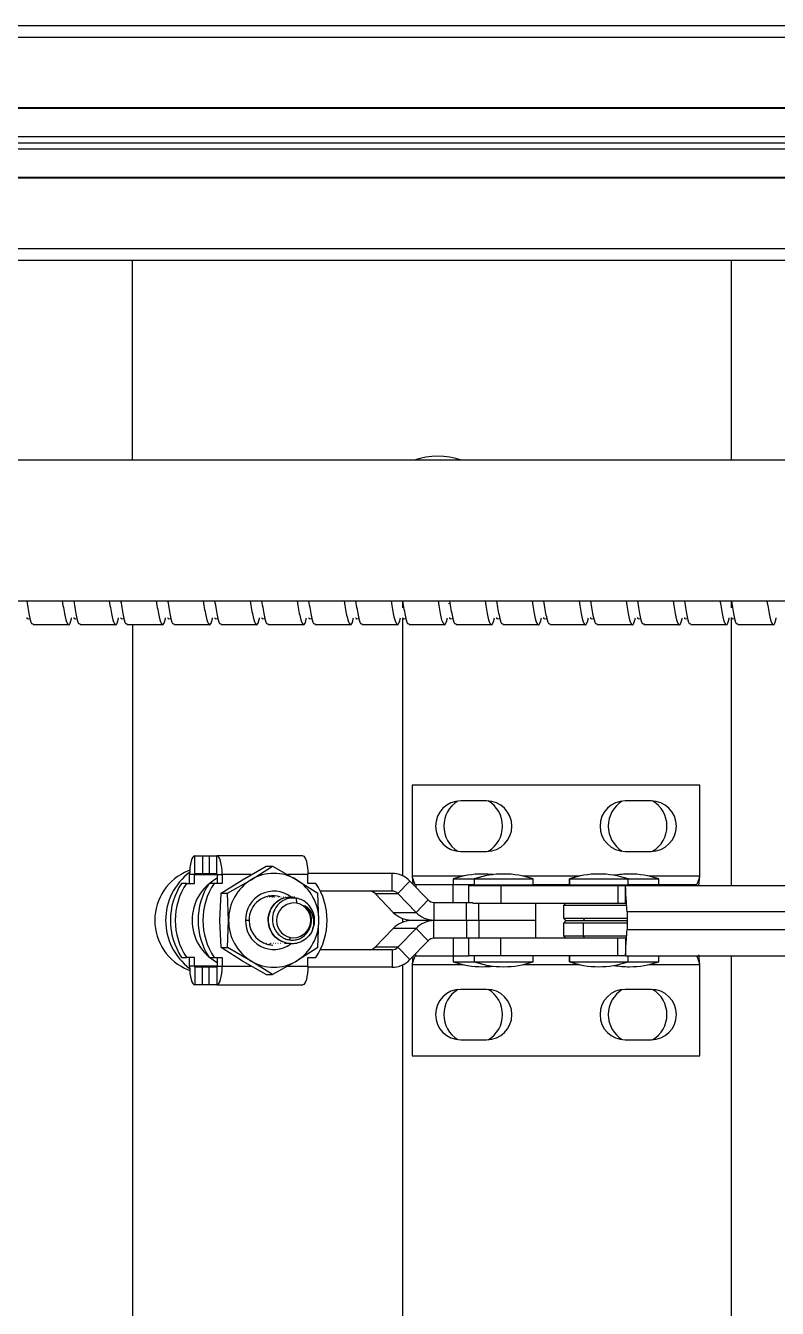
# Model space of a CAD drawing. Header units: millimetres. Extents: x -190 to 12889, y -227 to 3957.
# Drawn here: x 11237.3 to 11301.3, y 624.9 to 734.1 of the extents above; entities that cross this region are included whole.
import ezdxf

# ---------------------------------------------------------------- set-up
doc = ezdxf.new("R2010")
doc.units = ezdxf.units.MM
doc.header["$LTSCALE"] = 0.7
doc.layers.get('0').update_dxf_attribs({"color": 255})

msp = doc.modelspace()

# ---------------------------------------------------------------- linework, layer by layer
at = {"color": 7, "linetype": 'Continuous', "lineweight": 25}
for p, q in [((10919.1283, 734.1098), (11365.1283, 734.1098)), ((11342.1283, 733.1098), (10942.1283, 733.1098)), ((11342.1283, 727.1098), (10942.1283, 727.1098)), ((11342.1283, 727.0492), (10942.1283, 727.0492)), ((11342.1283, 724.6294), (10942.1283, 724.6294)), ((11342.1283, 724.1098), (10942.1283, 724.1098)), ((11342.1283, 723.5902), (10942.1283, 723.5902)), ((11342.1283, 721.1705), (10942.1283, 721.1705)), ((11342.1283, 721.1098), (10942.1283, 721.1098)), ((11342.1283, 715.1098), (10942.1283, 715.1098)), ((11342.1283, 714.1098), (10942.1283, 714.1098)), ((11246.3783, 697.1098), (11246.3783, 714.1098)), ((11297.3783, 697.1098), (11297.3783, 714.1098)), ((11345.1283, 697.1098), (11201.7095, 697.1098)), ((11201.7095, 685.1098), (11345.1283, 685.1098)), ((11269.3783, 684.5292), (11269.3783, 685.1098)), ((11297.3783, 684.5292), (11297.3783, 685.1098)), ((11237.9239, 683.1098), (11240.9239, 683.1098)), ((11241.9239, 683.1098), (11244.9239, 683.1098)), ((11245.9239, 683.1098), (11248.9239, 683.1098)), ((11246.3783, 683.1098), (11246.3783, 563.9308)), ((11249.9239, 683.1098), (11252.9239, 683.1098)), ((11253.9239, 683.1098), (11256.9239, 683.1098)), ((11257.9239, 683.1098), (11260.9239, 683.1098)), ((11261.9239, 683.1098), (11264.9239, 683.1098)), ((11265.9239, 683.1098), (11268.9239, 683.1098)), ((11269.3783, 661.6994), (11269.3783, 683.6633)), ((11269.9239, 683.1098), (11272.9239, 683.1098)), ((11273.9239, 683.1098), (11276.9239, 683.1098)), ((11277.9239, 683.1098), (11280.9239, 683.1098)), ((11281.9239, 683.1098), (11284.9239, 683.1098)), ((11285.9239, 683.1098), (11288.9239, 683.1098)), ((11289.9239, 683.1098), (11292.9239, 683.1098)), ((11293.9239, 683.1098), (11296.9239, 683.1098)), ((11297.3783, 660.8805), (11297.3783, 683.6633)), ((11297.9239, 683.1098), (11300.9239, 683.1098)), ((11270.1783, 669.4308), (11270.1783, 661.6674)), ((11294.6783, 669.4308), (11270.1783, 669.4308)), ((11294.6783, 661.6674), (11294.6783, 669.4308)), ((11276.5283, 668.0808), (11274.3283, 668.0808)), ((11290.5283, 668.0808), (11288.3283, 668.0808)), ((11251.6773, 663.4057), (11252.3417, 663.4057)), ((11251.6773, 661.9057), (11251.6773, 663.4057)), ((11252.3417, 663.4057), (11252.3417, 661.9057)), ((11252.3417, 663.4057), (11252.8953, 663.4057)), ((11252.8953, 663.4057), (11252.8953, 661.9057)), ((11252.8953, 663.4057), (11253.5597, 663.4057)), ((11260.8627, 663.4057), (11253.5597, 663.4057)), ((11253.5597, 661.9057), (11253.5597, 663.4057)), ((11274.3283, 663.7808), (11276.5283, 663.7808)), ((11288.3283, 663.7808), (11290.5283, 663.7808)), ((11251.2463, 662.1745), (11251.12, 662.1259)), ((11255.7323, 661.3698), (11257.753, 662.5245)), ((11256.4797, 661.3698), (11258.3027, 662.5245)), ((11257.753, 662.5245), (11258.3027, 662.5245)), ((11258.3027, 662.5245), (11260.3234, 661.3698)), ((11250.9687, 661.0557), (11250.5535, 661.0557)), ((11250.9687, 661.0557), (11251.6496, 661.0557)), ((11251.6496, 661.8057), (11251.2344, 661.8057)), ((11251.2344, 661.0557), (11251.2344, 661.8057)), ((11251.6496, 661.0557), (11251.6496, 661.8057)), ((11251.6773, 661.9057), (11252.3417, 661.9057)), ((11252.3417, 661.9057), (11252.8953, 661.9057)), ((11252.8953, 661.9057), (11253.5597, 661.9057)), ((11253.3217, 661.0557), (11252.9065, 661.0557)), ((11254.0027, 661.0557), (11253.3217, 661.0557)), ((11253.5874, 661.8057), (11253.5874, 661.0557)), ((11253.5874, 661.8057), (11254.0027, 661.8057)), ((11253.9094, 660.2151), (11255.7323, 661.3698)), ((11254.0027, 661.8057), (11254.0027, 661.0557)), ((11254.459, 660.2151), (11256.4797, 661.3698)), ((11260.3234, 661.3698), (11262.1464, 660.2151)), ((11268.4768, 661.9057), (11261.3048, 661.9057)), ((11261.3056, 661.0557), (11261.3056, 661.8057)), ((11261.9866, 661.0557), (11261.3056, 661.0557)), ((11268.4768, 660.4057), (11268.4768, 661.9057)), ((11268.9773, 660.1899), (11269.9965, 661.2506)), ((11269.9965, 661.2506), (11271.5378, 659.6465)), ((11270.1783, 661.6674), (11270.2424, 660.9946)), ((11273.6783, 661.4308), (11273.6783, 660.9308)), ((11273.6783, 661.4308), (11273.6986, 661.4308)), ((11273.6986, 661.4308), (11275.4776, 661.4308)), ((11273.6986, 660.9308), (11273.6986, 661.4308)), ((11275.4776, 661.4308), (11275.4776, 660.9308)), ((11275.4776, 661.4308), (11275.4979, 661.4308)), ((11275.4979, 661.4308), (11280.4776, 661.4308)), ((11275.4979, 660.9308), (11275.4979, 661.4308)), ((11280.4776, 660.9308), (11280.4776, 661.4308)), ((11283.5735, 661.4308), (11283.5735, 660.9308)), ((11283.5735, 661.4308), (11283.5938, 661.4308)), ((11283.5938, 660.9308), (11283.5938, 661.4308)), ((11283.5938, 661.4308), (11288.5735, 661.4308)), ((11288.5735, 660.9308), (11288.5735, 661.4308)), ((11288.5735, 661.4305), (11291.1783, 661.4305)), ((11291.1783, 660.9308), (11291.1783, 661.4305)), ((11294.6026, 660.8743), (11294.6783, 661.6674)), ((11253.8105, 657.9057), (11253.9094, 660.2151)), ((11253.9094, 660.2151), (11254.459, 660.2151)), ((11254.5579, 657.9057), (11254.459, 660.2151)), ((11258.418, 659.8831), (11258.0314, 659.9835)), ((11262.2453, 657.9057), (11262.1464, 660.2151)), ((11268.4768, 660.4057), (11262.3617, 660.4057)), ((11267.0395, 660.1899), (11268.9773, 660.1899)), ((11268.5808, 658.5859), (11267.0395, 660.1899)), ((11268.9773, 660.1899), (11270.5186, 658.5859)), ((11270.5048, 660.9308), (11270.5048, 660.7216)), ((11273.6642, 660.9308), (11270.5048, 660.9308)), ((11273.6642, 659.4308), (11273.6642, 660.9308)), ((11275.4979, 660.9308), (11273.6642, 660.9308)), ((11274.9776, 660.8805), (11274.9776, 659.4308)), ((11274.9776, 660.8805), (11277.7323, 660.8805)), ((11275.4776, 660.9308), (11275.4979, 660.9308)), ((11275.4979, 660.9308), (11280.4776, 660.9308)), ((11276.9776, 660.9308), (11276.9776, 660.8805)), ((11277.7323, 660.8805), (11277.7323, 659.3805)), ((11277.7323, 660.8805), (11287.6989, 660.8805)), ((11278.9776, 660.8805), (11278.9776, 660.9308)), ((11282.4283, 660.9308), (11280.4776, 660.9308)), ((11283.5938, 660.9308), (11282.4283, 660.9308)), ((11283.5735, 660.9308), (11283.5938, 660.9308)), ((11283.5938, 660.9308), (11288.5735, 660.9308)), ((11285.0735, 660.9308), (11285.0735, 660.8805)), ((11287.0735, 660.8805), (11287.0735, 660.9308)), ((11287.6989, 660.8805), (11287.6989, 659.3805)), ((11287.6989, 660.8805), (11288.3514, 660.8805)), ((11288.3514, 660.8805), (11302.6271, 660.8805)), ((11288.3514, 659.3805), (11288.3514, 660.8805)), ((11291.1924, 660.9308), (11288.5735, 660.9308)), ((11294.3518, 660.9308), (11291.1924, 660.9308)), ((11294.3518, 660.9308), (11294.3518, 660.8805)), ((11257.6776, 659.8673), (11257.6533, 659.8673)), ((11257.8713, 659.8673), (11257.8471, 659.8673)), ((11258.0651, 659.8673), (11258.0409, 659.8673)), ((11258.2589, 659.8673), (11258.2347, 659.8673)), ((11258.4527, 659.8673), (11258.4285, 659.8673)), ((11258.6465, 659.8673), (11258.6222, 659.8673)), ((11258.8402, 659.8673), (11258.816, 659.8673)), ((11259.034, 659.8673), (11259.0098, 659.8673)), ((11259.2278, 659.8673), (11259.2036, 659.8673)), ((11259.4216, 659.8673), (11259.3973, 659.8673)), ((11259.6153, 659.8673), (11259.5911, 659.8673)), ((11259.8091, 659.8673), (11259.7849, 659.8673)), ((11260.0029, 659.8673), (11259.9787, 659.8673)), ((11260.1967, 659.8673), (11260.1725, 659.8673)), ((11260.3764, 659.3769), (11260.3387, 659.7896)), ((11271.5378, 659.6465), (11270.5186, 658.5859)), ((11272.0383, 659.4308), (11272.0383, 657.9308)), ((11272.0383, 659.4308), (11274.8134, 659.4308)), ((11274.8134, 657.9308), (11274.8134, 659.4308)), ((11274.8134, 659.4308), (11275.337, 659.4308)), ((11275.337, 659.3805), (11277.7323, 659.3805)), ((11277.7323, 659.3805), (11287.6989, 659.3805)), ((11280.7276, 657.9308), (11280.7276, 659.3805)), ((11283.2735, 659.3805), (11283.0735, 659.1805)), ((11283.0735, 659.1805), (11283.0735, 658.0805)), ((11288.4256, 659.1805), (11283.0735, 659.1805)), ((11287.6989, 659.3805), (11288.3514, 659.3805)), ((11253.9094, 655.5963), (11253.8105, 657.9057)), ((11254.459, 655.5963), (11254.5579, 657.9057)), ((11256.3061, 657.9057), (11255.9993, 657.9057)), ((11262.1464, 655.5963), (11262.2453, 657.9057)), ((11268.5808, 658.5859), (11270.5186, 658.5859)), ((11269.3783, 657.7505), (11269.3783, 658.0609)), ((11270.1005, 657.9308), (11272.0383, 657.9308)), ((11272.0383, 657.8805), (11270.1005, 657.8805)), ((11272.0383, 657.9308), (11274.8134, 657.9308)), ((11272.0383, 656.3805), (11272.0383, 657.8805)), ((11274.8134, 657.8805), (11272.0383, 657.8805)), ((11274.8134, 657.9308), (11275.8602, 657.9308)), ((11274.8134, 657.8805), (11274.8134, 656.3805)), ((11275.8602, 657.8805), (11274.8134, 657.8805)), ((11275.1783, 657.9308), (11275.1783, 657.8805)), ((11275.8602, 657.9308), (11280.7276, 657.9308)), ((11275.8602, 657.8805), (11275.8602, 656.3805)), ((11280.7276, 657.8805), (11275.8602, 657.8805)), ((11276.9776, 657.9308), (11276.9776, 657.8805)), ((11278.9776, 657.8805), (11278.9776, 657.9308)), ((11280.7276, 656.3805), (11280.7276, 657.8805)), ((11283.0735, 658.0805), (11283.2735, 657.8805)), ((11283.0735, 658.0805), (11284.7711, 658.0805)), ((11283.2735, 657.8805), (11283.0735, 657.6805)), ((11283.2735, 657.8805), (11284.8579, 657.8805)), ((11284.7711, 658.0805), (11288.4911, 658.0805)), ((11284.8579, 657.8805), (11284.7711, 658.0805)), ((11284.8579, 657.8805), (11288.4911, 657.8805)), ((11288.4911, 658.6439), (11288.4911, 657.1171)), ((11267.0395, 655.6214), (11268.5808, 657.2255)), ((11270.5186, 657.2255), (11268.5808, 657.2255)), ((11270.5186, 657.2255), (11268.9773, 655.6214)), ((11271.5378, 656.1648), (11270.5186, 657.2255)), ((11283.0735, 657.6805), (11283.0735, 656.5805)), ((11284.7711, 657.6805), (11283.0735, 657.6805)), ((11288.4911, 657.6805), (11284.7711, 657.6805)), ((11284.7711, 656.5805), (11284.7711, 657.6805)), ((11253.9094, 655.5963), (11254.459, 655.5963)), ((11255.7323, 654.4416), (11253.9094, 655.5963)), ((11256.4797, 654.4416), (11254.459, 655.5963)), ((11257.6063, 655.9441), (11257.6036, 655.9441)), ((11257.8001, 655.9441), (11257.7759, 655.9441)), ((11257.9939, 655.9441), (11257.9697, 655.9441)), ((11258.1877, 655.9441), (11258.1634, 655.9441)), ((11258.3814, 655.9441), (11258.3572, 655.9441)), ((11258.5752, 655.9441), (11258.551, 655.9441)), ((11258.769, 655.9441), (11258.7448, 655.9441)), ((11258.9628, 655.9441), (11258.9386, 655.9441)), ((11259.1566, 655.9441), (11259.1323, 655.9441)), ((11259.3503, 655.9441), (11259.3261, 655.9441)), ((11259.8321, 655.9451), (11259.3503, 655.9441)), ((11259.5441, 655.9441), (11259.5199, 655.9441)), ((11259.8143, 656.4345), (11259.722, 656.2394)), ((11262.1464, 655.5963), (11260.3234, 654.4416)), ((11268.9773, 655.6214), (11267.0395, 655.6214)), ((11268.9773, 655.6214), (11269.9965, 654.5608)), ((11271.5378, 656.1648), (11269.9965, 654.5608)), ((11274.8134, 656.3805), (11272.0383, 656.3805)), ((11273.6642, 656.3805), (11273.6642, 654.8805)), ((11275.337, 656.3805), (11274.8134, 656.3805)), ((11274.9776, 656.3805), (11274.9776, 654.8805)), ((11277.7323, 656.3805), (11275.337, 656.3805)), ((11277.7323, 654.8805), (11277.7323, 656.3805)), ((11287.6989, 656.3805), (11277.7323, 656.3805)), ((11283.0735, 656.5805), (11283.2735, 656.3805)), ((11283.0735, 656.5805), (11284.7711, 656.5805)), ((11284.7711, 656.5805), (11288.4426, 656.5805)), ((11284.8579, 656.3805), (11284.7711, 656.5805)), ((11287.6989, 654.8805), (11287.6989, 656.3805)), ((11288.3514, 656.3805), (11287.6989, 656.3805)), ((11288.3514, 656.3805), (11288.3514, 654.8805)), ((11250.5535, 654.7557), (11250.9687, 654.7557)), ((11251.6496, 654.7557), (11250.9687, 654.7557)), ((11251.2344, 654.0057), (11251.2344, 654.7557)), ((11251.6496, 654.0057), (11251.6496, 654.7557)), ((11252.9065, 654.7557), (11253.3217, 654.7557)), ((11253.3217, 654.7557), (11254.0027, 654.7557)), ((11253.5874, 654.7557), (11253.5874, 654.0057)), ((11254.0027, 654.7557), (11254.0027, 654.0057)), ((11257.753, 653.2869), (11255.7323, 654.4416)), ((11258.3027, 653.2869), (11256.4797, 654.4416)), ((11260.3234, 654.4416), (11258.3027, 653.2869)), ((11261.3056, 654.7557), (11261.9866, 654.7557)), ((11261.3056, 654.0057), (11261.3056, 654.7557)), ((11268.4768, 655.4057), (11262.3617, 655.4057)), ((11268.4768, 655.4057), (11268.4768, 653.9057)), ((11270.2424, 654.8167), (11270.1783, 654.1439)), ((11270.5048, 654.8805), (11270.5048, 655.0897)), ((11270.5048, 654.8805), (11273.6642, 654.8805)), ((11273.6642, 654.8805), (11274.9776, 654.8805)), ((11273.6783, 654.8805), (11273.6783, 654.3808)), ((11277.7323, 654.8805), (11274.9776, 654.8805)), ((11275.4776, 654.8805), (11275.4776, 654.3808)), ((11287.6989, 654.8805), (11277.7323, 654.8805)), ((11280.4776, 654.3808), (11280.4776, 654.8805)), ((11283.5735, 654.8805), (11283.5735, 654.3808)), ((11288.3514, 654.8805), (11287.6989, 654.8805)), ((11288.3514, 654.8805), (11302.6271, 654.8805)), ((11288.5735, 654.3808), (11288.5735, 654.8808)), ((11291.1783, 654.3805), (11291.1783, 654.8805)), ((11294.6783, 654.1439), (11294.5985, 654.9806)), ((11297.3783, 596.9308), (11297.3783, 654.8805)), ((11251.12, 653.6855), (11251.2463, 653.6368)), ((11251.6496, 654.0057), (11251.2344, 654.0057)), ((11252.3417, 653.9057), (11251.6773, 653.9057)), ((11251.6773, 653.9057), (11251.6773, 652.4057)), ((11252.3417, 652.4057), (11252.3417, 653.9057)), ((11252.8953, 653.9057), (11252.3417, 653.9057)), ((11252.8953, 652.4057), (11252.8953, 653.9057)), ((11253.5597, 653.9057), (11252.8953, 653.9057)), ((11253.5597, 653.9057), (11253.5597, 652.4057)), ((11253.5874, 654.0057), (11254.0027, 654.0057)), ((11268.4768, 653.9057), (11261.3048, 653.9057)), ((11269.3783, 597.7497), (11269.3783, 654.1119)), ((11270.1783, 654.1439), (11270.1783, 646.3805)), ((11273.6783, 654.3808), (11273.6986, 654.3808)), ((11273.6986, 654.3808), (11275.4776, 654.3808)), ((11275.4776, 654.3808), (11275.4979, 654.3808)), ((11275.4979, 654.3808), (11280.4776, 654.3808)), ((11283.5735, 654.3808), (11283.5938, 654.3808)), ((11283.5938, 654.3808), (11288.5735, 654.3808)), ((11288.5728, 654.3805), (11291.1783, 654.3805)), ((11294.6783, 646.3805), (11294.6783, 654.1439)), ((11252.3417, 652.4057), (11251.6773, 652.4057)), ((11252.8953, 652.4057), (11252.3417, 652.4057)), ((11253.5597, 652.4057), (11252.8953, 652.4057)), ((11253.5597, 652.4057), (11260.8627, 652.4057)), ((11257.753, 653.2869), (11258.3027, 653.2869)), ((11276.5283, 652.0305), (11274.3283, 652.0305)), ((11290.5283, 652.0305), (11288.3283, 652.0305)), ((11274.3283, 647.7305), (11276.5283, 647.7305)), ((11288.3283, 647.7305), (11290.5283, 647.7305)), ((11270.1783, 646.3805), (11294.6783, 646.3805))]:
    msp.add_line(p, q, dxfattribs=at)
at = {"color": 8, "linetype": 'Continuous', "lineweight": 25}
for p, q in [((11273.2773, 684.8974), (11273.4288, 684.9219)), ((11251.6496, 661.8057), (11253.5874, 661.8057)), ((11256.4578, 661.8057), (11254.0027, 661.8057)), ((11261.3056, 661.8057), (11259.5606, 661.8057)), ((11274.5065, 661.6674), (11270.1783, 661.6674)), ((11284.4018, 661.6674), (11279.6493, 661.6674)), ((11294.6783, 661.6674), (11290.3489, 661.6674)), ((11276.9858, 660.8805), (11276.9858, 660.9308)), ((11279.0276, 660.8805), (11279.0276, 660.9308)), ((11282.4283, 660.8805), (11282.4283, 660.9308)), ((11285.0816, 660.8805), (11285.0816, 660.9308)), ((11291.1924, 660.8805), (11291.1924, 660.9308)), ((11275.8602, 657.9308), (11275.8602, 659.3805)), ((11275.1864, 657.8805), (11275.1864, 657.9308)), ((11276.9858, 657.8805), (11276.9858, 657.9308)), ((11302.421, 658.6439), (11288.4911, 658.6439)), ((11288.4911, 657.1171), (11302.421, 657.1171)), ((11273.6986, 654.3808), (11273.6986, 654.8805)), ((11275.4979, 654.3808), (11275.4979, 654.8805)), ((11283.5938, 654.3808), (11283.5938, 654.8805)), ((11253.5874, 654.0057), (11251.6496, 654.0057)), ((11254.0027, 654.0057), (11256.4578, 654.0057)), ((11259.5606, 654.0057), (11261.3056, 654.0057)), ((11270.1783, 654.1439), (11274.5077, 654.1439)), ((11279.6482, 654.1439), (11284.4029, 654.1439)), ((11290.35, 654.1439), (11294.6783, 654.1439))]:
    msp.add_line(p, q, dxfattribs=at)
at = {"color": 7, "linetype": 'Continuous', "lineweight": 25, "flags": 128}
for points in [[(11251.6773, 663.4057), (11251.5909, 663.3749), (11251.5078, 663.2839), (11251.4312, 663.136), (11251.3641, 662.937), (11251.309, 662.6946), (11251.2681, 662.418), (11251.2429, 662.1178), (11251.2344, 661.8057)], [(11254.0027, 661.8057), (11253.9941, 662.1178), (11253.9689, 662.418), (11253.928, 662.6946), (11253.8729, 662.937), (11253.8058, 663.136), (11253.7292, 663.2839), (11253.6461, 663.3749), (11253.5597, 663.4057)], [(11260.8627, 663.4057), (11260.9491, 663.3749), (11261.0322, 663.2839), (11261.1088, 663.136), (11261.1759, 662.937), (11261.231, 662.6946), (11261.2719, 662.418), (11261.2971, 662.1178), (11261.3056, 661.8057)], [(11251.6773, 661.9057), (11251.6719, 661.9038), (11251.6667, 661.8981), (11251.6619, 661.8888), (11251.6577, 661.8764), (11251.6543, 661.8612), (11251.6517, 661.8439), (11251.6502, 661.8252), (11251.6496, 661.8057)], [(11253.5874, 661.8057), (11253.5869, 661.8252), (11253.5853, 661.8439), (11253.5827, 661.8612), (11253.5793, 661.8764), (11253.5751, 661.8888), (11253.5703, 661.8981), (11253.5651, 661.9038), (11253.5597, 661.9057)], [(11258.1395, 659.8961), (11258.0479, 659.9382), (11257.9377, 659.982)], [(11257.9644, 655.8393), (11258.0479, 655.8731), (11258.1651, 655.9281)], [(11251.2344, 654.0057), (11251.2429, 653.6935), (11251.2681, 653.3934), (11251.309, 653.1168), (11251.3641, 652.8743), (11251.4312, 652.6753), (11251.5078, 652.5275), (11251.5909, 652.4364), (11251.6773, 652.4057)], [(11251.6496, 654.0057), (11251.6502, 653.9862), (11251.6517, 653.9674), (11251.6543, 653.9501), (11251.6577, 653.935), (11251.6619, 653.9225), (11251.6667, 653.9133), (11251.6719, 653.9076), (11251.6773, 653.9057)], [(11253.5597, 652.4057), (11253.6461, 652.4364), (11253.7292, 652.5275), (11253.8058, 652.6753), (11253.8729, 652.8743), (11253.928, 653.1168), (11253.9689, 653.3934), (11253.9941, 653.6935), (11254.0027, 654.0057)], [(11253.5597, 653.9057), (11253.5651, 653.9076), (11253.5703, 653.9133), (11253.5751, 653.9225), (11253.5793, 653.935), (11253.5827, 653.9501), (11253.5853, 653.9674), (11253.5869, 653.9862), (11253.5874, 654.0057)], [(11261.3056, 654.0057), (11261.2971, 653.6935), (11261.2719, 653.3934), (11261.231, 653.1168), (11261.1759, 652.8743), (11261.1088, 652.6753), (11261.0322, 652.5275), (11260.9491, 652.4364), (11260.8627, 652.4057)]]:
    msp.add_lwpolyline(points, dxfattribs=at)
at = {"color": 7, "linetype": 'Continuous', "lineweight": 25}
for centre, radius, start, end in [((11272.3783, 690.9308), 6.5, 71.918736, 108.081264), ((11274.3283, 665.9308), 2.15, 90, 270), ((11275.3783, 665.9308), 2.5, 121.332371, 238.667627), ((11276.5283, 665.9308), 2.15, 270, 90), ((11275.3783, 665.9308), 2.5, 300.866829, 59.133172), ((11288.3283, 665.9308), 2.15, 90, 270), ((11289.3783, 665.9308), 2.5, 121.332383, 238.667614), ((11290.5283, 665.9308), 2.15, 270, 90), ((11289.3783, 665.9308), 2.5, 300.866865, 59.133137), ((11252.8213, 657.9057), 4.5502, 111.95525, 248.04475), ((11254.298, 657.9057), 5.106, 126.827672, 233.172328), ((11255.2782, 657.9057), 5.6785, 146.308545, 213.691455), ((11255.6935, 657.9057), 5.6785, 146.308545, 213.691455), ((11255.5114, 657.9057), 4.0646, 118.2523, 241.7477), ((11257.6313, 657.9057), 5.6785, 146.308545, 213.691455), ((11258.0465, 657.9057), 5.6785, 146.308545, 213.691455), ((11258.5887, 657.9346), 4.0309, 121.546998, 180.411075), ((11258.4016, 658.1882), 3.717, 58.865886, 121.134114), ((11258.2145, 657.9346), 4.0309, 359.588925, 58.453002), ((11257.2618, 657.9057), 5.6785, 326.308545, 33.691455), ((11268.4691, 659.7975), 2.1082, 43.57165, 89.790531), ((11276.1783, 654.247), 7.6064, 90, 109.188073), ((11276.1787, 654.364), 7.4894, 90.003463, 109.338804), ((11277.9776, 654.247), 7.6064, 90, 109.188073), ((11277.9781, 654.364), 7.4894, 90.003463, 109.338804), ((11276.1783, 654.247), 7.6064, 83.207167, 90), ((11277.9776, 654.247), 7.6064, 70.811927, 90), ((11286.0735, 654.247), 7.6064, 90, 109.188073), ((11286.0739, 654.364), 7.4894, 90.003463, 109.338804), ((11286.0735, 654.247), 7.6064, 70.811927, 90), ((11288.6783, 654.2467), 7.6064, 90, 99.853328), ((11288.6783, 654.2467), 7.6064, 70.811927, 90), ((11258.3975, 657.9893), 2.3997, 52.024266, 181.997054), ((11258.3354, 657.9675), 2.0303, 73.009179, 181.746248), ((11266.5364, 659.7114), 0.6943, 43.57165, 89.790531), ((11268.4742, 659.7114), 0.6943, 43.57165, 89.790531), ((11260.1389, 657.8973), 1.4985, 80.88319, 257.486702), ((11260.0517, 657.914), 1.4985, 260.88319, 77.486702), ((11272.0409, 660.1251), 0.6943, 223.57165, 269.790531), ((11258.5887, 657.8768), 4.0309, 179.588925, 238.453002), ((11258.3984, 657.8223), 2.4005, 178.009255, 306.339859), ((11258.3659, 657.8654), 2.0602, 178.881038, 268.835524), ((11258.2145, 657.8768), 4.0309, 301.546998, 0.411075), ((11259.8094, 657.9059), 2.0696, 330.18286, 14.148688), ((11270.1083, 660.039), 2.1082, 223.57165, 269.790531), ((11270.1083, 655.7724), 2.1082, 90.209469, 136.42835), ((11272.046, 660.039), 2.1082, 223.57165, 269.790531), ((11272.046, 655.7724), 2.1082, 90.209469, 136.42835), ((11266.5364, 656.1), 0.6943, 270.209469, 316.42835), ((11268.4742, 656.1), 0.6943, 270.209469, 316.42835), ((11272.0409, 655.6862), 0.6943, 90.209469, 136.42835), ((11258.4016, 657.6232), 3.717, 238.865886, 301.134114), ((11268.4691, 656.0139), 2.1082, 270.209469, 316.42835), ((11276.1783, 661.5646), 7.6064, 250.811927, 270), ((11276.1787, 661.4476), 7.4894, 250.661196, 269.996537), ((11277.9776, 661.5646), 7.6064, 250.811927, 270), ((11277.9781, 661.4476), 7.4894, 250.661196, 269.996537), ((11276.1783, 661.5646), 7.6064, 270, 276.792833), ((11277.9776, 661.5646), 7.6064, 270, 289.188073), ((11286.0735, 661.5646), 7.6064, 250.811927, 270), ((11286.0739, 661.4476), 7.4894, 250.661196, 269.996537), ((11286.0735, 661.5646), 7.6064, 270, 289.188073), ((11288.6783, 661.5644), 7.6064, 260.135562, 270), ((11288.6783, 661.5644), 7.6064, 270, 289.188073), ((11274.3283, 649.8805), 2.15, 90, 270), ((11275.3783, 649.8805), 2.5, 121.332066, 238.667937), ((11276.5283, 649.8805), 2.15, 270, 90), ((11275.3783, 649.8805), 2.5, 300.866705, 59.133294), ((11288.3283, 649.8805), 2.15, 90, 270), ((11289.3783, 649.8805), 2.5, 121.332275, 238.667725), ((11290.5283, 649.8805), 2.15, 270, 90), ((11289.3783, 649.8805), 2.5, 300.866753, 59.133247)]:
    msp.add_arc(centre, radius, start, end, dxfattribs=at)
at = {"color": 8, "linetype": 'Continuous', "lineweight": 25}
for centre, radius, start, end in [((11288.6783, 654.368), 7.4851, 90.000593, 99.973968), ((11288.6784, 661.4433), 7.4853, 260.01494, 269.999297)]:
    msp.add_arc(centre, radius, start, end, dxfattribs=at)
at = {"color": 7, "linetype": 'Continuous', "lineweight": 25}
for points, knots in [([(11237.9239, 683.1866), (11237.906, 683.163), (11237.8043, 683.0288), (11237.6476, 683.6179), (11237.477, 684.6193), (11237.3935, 685.1098)], [0, 0, 0, 0, 0.09810158, 0.55825988, 1, 1, 1, 1]), ([(11240.3935, 685.1098), (11240.4767, 684.6024), (11240.6467, 683.5665), (11240.867, 683.0252), (11241.063, 683.0718), (11241.1688, 683.5802), (11241.1891, 683.6773)], [0, 0, 0, 0, 0.29661288, 0.60559293, 0.92468483, 1, 1, 1, 1]), ([(11241.9239, 683.1866), (11241.906, 683.163), (11241.8043, 683.0288), (11241.6476, 683.6179), (11241.477, 684.6193), (11241.3935, 685.1098)], [0, 0, 0, 0, 0.09810158, 0.55825988, 1, 1, 1, 1]), ([(11244.3935, 685.1098), (11244.4767, 684.6024), (11244.6467, 683.5665), (11244.867, 683.0252), (11245.063, 683.0718), (11245.1688, 683.5802), (11245.1891, 683.6773)], [0, 0, 0, 0, 0.296612882, 0.60559293, 0.924684828, 1, 1, 1, 1]), ([(11245.9239, 683.1866), (11245.906, 683.163), (11245.8043, 683.0288), (11245.6476, 683.6179), (11245.477, 684.6193), (11245.3935, 685.1098)], [0, 0, 0, 0, 0.09810158, 0.55825988, 1, 1, 1, 1]), ([(11248.3935, 685.1098), (11248.4767, 684.6024), (11248.6467, 683.5665), (11248.867, 683.0252), (11249.063, 683.0718), (11249.1688, 683.5802), (11249.1891, 683.6773)], [0, 0, 0, 0, 0.29661288, 0.60559293, 0.92468483, 1, 1, 1, 1]), ([(11249.9239, 683.1866), (11249.906, 683.163), (11249.8043, 683.0288), (11249.6476, 683.6179), (11249.477, 684.6193), (11249.3935, 685.1098)], [0, 0, 0, 0, 0.09810158, 0.55825988, 1, 1, 1, 1]), ([(11252.3935, 685.1098), (11252.4767, 684.6024), (11252.6467, 683.5665), (11252.867, 683.0252), (11253.063, 683.0718), (11253.1688, 683.5802), (11253.1891, 683.6773)], [0, 0, 0, 0, 0.29661288, 0.60559293, 0.92468483, 1, 1, 1, 1]), ([(11253.9239, 683.1866), (11253.906, 683.163), (11253.8043, 683.0288), (11253.6476, 683.6179), (11253.477, 684.6193), (11253.3935, 685.1098)], [0, 0, 0, 0, 0.09810158, 0.55825988, 1, 1, 1, 1]), ([(11256.3935, 685.1098), (11256.4767, 684.6024), (11256.6467, 683.5665), (11256.867, 683.0252), (11257.063, 683.0718), (11257.1688, 683.5802), (11257.1891, 683.6773)], [0, 0, 0, 0, 0.296612882, 0.60559293, 0.924684828, 1, 1, 1, 1]), ([(11257.9239, 683.1866), (11257.906, 683.163), (11257.8043, 683.0288), (11257.6476, 683.6179), (11257.477, 684.6193), (11257.3935, 685.1098)], [0, 0, 0, 0, 0.09810158, 0.55825988, 1, 1, 1, 1]), ([(11260.3935, 685.1098), (11260.4767, 684.6024), (11260.6467, 683.5665), (11260.867, 683.0252), (11261.063, 683.0718), (11261.1688, 683.5802), (11261.1891, 683.6773)], [0, 0, 0, 0, 0.29661288, 0.60559293, 0.92468483, 1, 1, 1, 1]), ([(11261.9239, 683.1866), (11261.906, 683.163), (11261.8043, 683.0288), (11261.6476, 683.6179), (11261.477, 684.6193), (11261.3935, 685.1098)], [0, 0, 0, 0, 0.09810158, 0.55825988, 1, 1, 1, 1]), ([(11264.3935, 685.1098), (11264.4767, 684.6024), (11264.6467, 683.5665), (11264.867, 683.0252), (11265.063, 683.0718), (11265.1688, 683.5802), (11265.1891, 683.6773)], [0, 0, 0, 0, 0.29661288, 0.60559293, 0.92468483, 1, 1, 1, 1]), ([(11265.9239, 683.1866), (11265.906, 683.163), (11265.8043, 683.0288), (11265.6476, 683.6179), (11265.477, 684.6193), (11265.3935, 685.1098)], [0, 0, 0, 0, 0.09810158, 0.55825988, 1, 1, 1, 1]), ([(11268.3935, 685.1098), (11268.4767, 684.6024), (11268.6467, 683.5665), (11268.867, 683.0252), (11269.063, 683.0718), (11269.1688, 683.5802), (11269.1891, 683.6773)], [0, 0, 0, 0, 0.296612882, 0.60559293, 0.924684828, 1, 1, 1, 1]), ([(11269.9239, 683.1866), (11269.906, 683.163), (11269.8043, 683.0288), (11269.6476, 683.6179), (11269.477, 684.6193), (11269.3935, 685.1098)], [0, 0, 0, 0, 0.09810158, 0.55825988, 1, 1, 1, 1]), ([(11272.3935, 685.1098), (11272.4767, 684.6024), (11272.6467, 683.5665), (11272.867, 683.0252), (11273.063, 683.0718), (11273.1688, 683.5802), (11273.1891, 683.6773)], [0, 0, 0, 0, 0.29661288, 0.60559293, 0.92468483, 1, 1, 1, 1]), ([(11273.9239, 683.1866), (11273.906, 683.163), (11273.8043, 683.0288), (11273.6476, 683.6179), (11273.477, 684.6193), (11273.3935, 685.1098)], [0, 0, 0, 0, 0.09810158, 0.55825988, 1, 1, 1, 1]), ([(11276.3935, 685.1098), (11276.4767, 684.6024), (11276.6467, 683.5665), (11276.867, 683.0252), (11277.063, 683.0718), (11277.1688, 683.5802), (11277.1891, 683.6773)], [0, 0, 0, 0, 0.296612882, 0.60559293, 0.924684828, 1, 1, 1, 1]), ([(11277.9239, 683.1866), (11277.906, 683.163), (11277.8043, 683.0288), (11277.6476, 683.6179), (11277.477, 684.6193), (11277.3935, 685.1098)], [0, 0, 0, 0, 0.09810158, 0.55825988, 1, 1, 1, 1]), ([(11280.3935, 685.1098), (11280.4767, 684.6024), (11280.6467, 683.5665), (11280.867, 683.0252), (11281.063, 683.0718), (11281.1688, 683.5802), (11281.1891, 683.6773)], [0, 0, 0, 0, 0.29661288, 0.60559293, 0.92468483, 1, 1, 1, 1]), ([(11281.9239, 683.1866), (11281.906, 683.163), (11281.8043, 683.0288), (11281.6476, 683.6179), (11281.477, 684.6193), (11281.3935, 685.1098)], [0, 0, 0, 0, 0.09810158, 0.55825988, 1, 1, 1, 1]), ([(11284.3935, 685.1098), (11284.4767, 684.6024), (11284.6467, 683.5665), (11284.867, 683.0252), (11285.063, 683.0718), (11285.1688, 683.5802), (11285.1891, 683.6773)], [0, 0, 0, 0, 0.296612882, 0.60559293, 0.924684828, 1, 1, 1, 1]), ([(11285.9239, 683.1866), (11285.906, 683.163), (11285.8043, 683.0288), (11285.6476, 683.6179), (11285.477, 684.6193), (11285.3935, 685.1098)], [0, 0, 0, 0, 0.09810158, 0.55825988, 1, 1, 1, 1]), ([(11288.3935, 685.1098), (11288.4767, 684.6024), (11288.6467, 683.5665), (11288.867, 683.0252), (11289.063, 683.0718), (11289.1688, 683.5802), (11289.1891, 683.6773)], [0, 0, 0, 0, 0.29661288, 0.60559293, 0.92468483, 1, 1, 1, 1]), ([(11289.9239, 683.1866), (11289.906, 683.163), (11289.8043, 683.0288), (11289.6476, 683.6179), (11289.477, 684.6193), (11289.3935, 685.1098)], [0, 0, 0, 0, 0.09810158, 0.55825988, 1, 1, 1, 1]), ([(11292.3935, 685.1098), (11292.4767, 684.6024), (11292.6467, 683.5665), (11292.867, 683.0252), (11293.063, 683.0718), (11293.1688, 683.5802), (11293.1891, 683.6773)], [0, 0, 0, 0, 0.29661288, 0.60559293, 0.92468483, 1, 1, 1, 1]), ([(11293.9239, 683.1866), (11293.906, 683.163), (11293.8043, 683.0288), (11293.6476, 683.6179), (11293.477, 684.6193), (11293.3935, 685.1098)], [0, 0, 0, 0, 0.09810158, 0.55825988, 1, 1, 1, 1]), ([(11296.3935, 685.1098), (11296.4767, 684.6024), (11296.6467, 683.5665), (11296.867, 683.0252), (11297.063, 683.0718), (11297.1688, 683.5802), (11297.1891, 683.6773)], [0, 0, 0, 0, 0.29661288, 0.60559293, 0.92468483, 1, 1, 1, 1]), ([(11297.9239, 683.1866), (11297.906, 683.163), (11297.8043, 683.0288), (11297.6476, 683.6179), (11297.477, 684.6193), (11297.3935, 685.1098)], [0, 0, 0, 0, 0.09810158, 0.55825988, 1, 1, 1, 1]), ([(11300.3935, 685.1098), (11300.4767, 684.6024), (11300.6467, 683.5665), (11300.867, 683.0252), (11301.063, 683.0718), (11301.1688, 683.5802), (11301.1891, 683.6773)], [0, 0, 0, 0, 0.296612882, 0.60559293, 0.924684828, 1, 1, 1, 1]), ([(11237.3652, 683.6919), (11237.3722, 683.6586), (11237.3898, 683.575), (11237.511, 683.6038), (11237.584, 683.6211)], [0, 0, 0, 0, 0.39861179, 1, 1, 1, 1]), ([(11241.3652, 683.6919), (11241.3722, 683.6586), (11241.3898, 683.575), (11241.511, 683.6038), (11241.584, 683.6211)], [0, 0, 0, 0, 0.39861179, 1, 1, 1, 1]), ([(11245.3652, 683.6919), (11245.3722, 683.6586), (11245.3898, 683.575), (11245.511, 683.6038), (11245.584, 683.6211)], [0, 0, 0, 0, 0.398611794, 1, 1, 1, 1]), ([(11249.3652, 683.6919), (11249.3722, 683.6586), (11249.3898, 683.575), (11249.511, 683.6038), (11249.584, 683.6211)], [0, 0, 0, 0, 0.39861179, 1, 1, 1, 1]), ([(11253.3652, 683.6919), (11253.3722, 683.6586), (11253.3898, 683.575), (11253.511, 683.6038), (11253.584, 683.6211)], [0, 0, 0, 0, 0.39861179, 1, 1, 1, 1]), ([(11257.3652, 683.6919), (11257.3722, 683.6586), (11257.3898, 683.575), (11257.511, 683.6038), (11257.584, 683.6211)], [0, 0, 0, 0, 0.398611794, 1, 1, 1, 1]), ([(11261.3652, 683.6919), (11261.3722, 683.6586), (11261.3898, 683.575), (11261.511, 683.6038), (11261.584, 683.6211)], [0, 0, 0, 0, 0.398611794, 1, 1, 1, 1]), ([(11265.3652, 683.6919), (11265.3722, 683.6586), (11265.3898, 683.575), (11265.511, 683.6038), (11265.584, 683.6211)], [0, 0, 0, 0, 0.39861179, 1, 1, 1, 1]), ([(11269.3652, 683.6919), (11269.3722, 683.6586), (11269.3898, 683.575), (11269.511, 683.6038), (11269.584, 683.6211)], [0, 0, 0, 0, 0.398611794, 1, 1, 1, 1]), ([(11273.3652, 683.6919), (11273.3722, 683.6586), (11273.3898, 683.575), (11273.511, 683.6038), (11273.584, 683.6211)], [0, 0, 0, 0, 0.39861179, 1, 1, 1, 1]), ([(11277.3652, 683.6919), (11277.3722, 683.6586), (11277.3898, 683.575), (11277.511, 683.6038), (11277.584, 683.6211)], [0, 0, 0, 0, 0.39861179, 1, 1, 1, 1]), ([(11281.3652, 683.6919), (11281.3722, 683.6586), (11281.3898, 683.575), (11281.511, 683.6038), (11281.584, 683.6211)], [0, 0, 0, 0, 0.398611794, 1, 1, 1, 1]), ([(11285.3652, 683.6919), (11285.3722, 683.6586), (11285.3898, 683.575), (11285.511, 683.6038), (11285.584, 683.6211)], [0, 0, 0, 0, 0.39861179, 1, 1, 1, 1]), ([(11289.3652, 683.6919), (11289.3722, 683.6586), (11289.3898, 683.575), (11289.511, 683.6038), (11289.584, 683.6211)], [0, 0, 0, 0, 0.39861179, 1, 1, 1, 1]), ([(11293.3652, 683.6919), (11293.3722, 683.6586), (11293.3898, 683.575), (11293.511, 683.6038), (11293.584, 683.6211)], [0, 0, 0, 0, 0.39861179, 1, 1, 1, 1]), ([(11297.3652, 683.6919), (11297.3722, 683.6586), (11297.3898, 683.575), (11297.511, 683.6038), (11297.584, 683.6211)], [0, 0, 0, 0, 0.398611794, 1, 1, 1, 1]), ([(11259.5199, 655.9441), (11259.2722, 656.0257), (11258.7845, 656.1863), (11258.2318, 656.7701), (11257.9233, 657.5032), (11257.9129, 658.3056), (11258.195, 659.0476), (11258.7241, 659.6073), (11259.4283, 659.9311), (11259.9218, 659.8888), (11260.1725, 659.8673)], [0, 0, 0, 0, 0.12624663, 0.24855661, 0.37590898, 0.5, 0.62409102, 0.75144339, 0.87375337, 1, 1, 1, 1]), ([(11259.5441, 655.9441), (11259.2964, 656.0257), (11258.8087, 656.1863), (11258.2561, 656.7701), (11257.9475, 657.5032), (11257.9371, 658.3056), (11258.2192, 659.0476), (11258.7483, 659.6073), (11259.4525, 659.9311), (11259.946, 659.8888), (11260.1967, 659.8673)], [0, 0, 0, 0, 0.12624663, 0.24855661, 0.37590898, 0.5, 0.62409102, 0.75144339, 0.87375337, 1, 1, 1, 1]), ([(11260.3387, 659.7896), (11260.1111, 659.8018), (11259.659, 659.8263), (11259.2264, 659.622), (11258.9895, 659.4523), (11258.8116, 659.3082), (11258.5146, 658.9583), (11258.2743, 658.3551), (11258.2741, 657.748), (11258.411, 657.293), (11258.5229, 657.082), (11258.5905, 656.9798), (11258.6001, 656.9653), (11258.6352, 656.9142), (11258.7739, 656.7311), (11259.0112, 656.5179), (11259.3654, 656.3221), (11259.5911, 656.2698), (11259.722, 656.2394)], [0, 0, 0, 0, 0.12559889, 0.24945955, 0.25341415, 0.28549486, 0.37461385, 0.49934378, 0.62401908, 0.68703415, 0.74953001, 0.74986943, 0.75228754, 0.75877469, 0.78289088, 0.87480014, 0.92737554, 1, 1, 1, 1]), ([(11261.8162, 658.4118), (11261.7365, 658.6208), (11261.6066, 658.9617), (11261.2549, 659.3585), (11260.8554, 659.6542), (11260.5164, 659.743), (11260.3387, 659.7896)], [0, 0, 0, 0, 0.3063271, 0.49966999, 0.73779435, 1, 1, 1, 1]), ([(11261.019, 659.1846), (11261.1038, 659.1246), (11261.2737, 659.0044), (11261.5477, 658.6826), (11261.7749, 658.1883), (11261.8269, 657.5114), (11261.6791, 657.0887), (11261.605, 656.8769)], [0, 0, 0, 0, 0.12546708, 0.25112638, 0.50040526, 0.74963003, 1, 1, 1, 1]), ([(11261.605, 656.8769), (11261.4665, 656.689), (11261.1934, 656.3186), (11260.6327, 656.0126), (11260.0711, 655.8805), (11259.7219, 655.9226), (11259.5441, 655.9441)], [0, 0, 0, 0, 0.28474564, 0.56135718, 0.77666663, 1, 1, 1, 1]), ([(11259.722, 656.2394), (11259.888, 656.2279), (11260.1847, 656.2073), (11260.5869, 656.3275), (11260.9684, 656.5322), (11261.166, 656.7629), (11261.2841, 656.9007)], [0, 0, 0, 0, 0.279822236, 0.499896747, 0.701212562, 1, 1, 1, 1])]:
    msp.add_open_spline(points, degree=3, knots=knots, dxfattribs=at)
for points in [[(11270.1783, 661.6674), (11270.2055, 661.5709), (11270.2599, 661.3778), (11270.3415, 661.1344), (11270.4231, 660.964), (11270.4776, 660.9419), (11270.5048, 660.9308)], [(11294.3518, 660.9308), (11294.379, 660.9419), (11294.4334, 660.964), (11294.515, 661.1344), (11294.5966, 661.3778), (11294.6511, 661.5709), (11294.6783, 661.6674)], [(11288.4911, 658.6439), (11288.467, 658.937), (11288.4187, 659.5232), (11288.3803, 660.2625), (11288.3601, 660.7797), (11288.3543, 660.8469), (11288.3514, 660.8805)], [(11261.2841, 656.9007), (11261.3927, 657.0834), (11261.6098, 657.4487), (11261.6448, 658.1047), (11261.4607, 658.7331), (11261.1662, 659.0341), (11261.019, 659.1846)], [(11288.3514, 654.8805), (11288.3543, 654.9142), (11288.3601, 654.9814), (11288.3803, 655.4986), (11288.4187, 656.2379), (11288.467, 656.8241), (11288.4911, 657.1171)], [(11270.5048, 654.8805), (11270.4776, 654.8695), (11270.4231, 654.8473), (11270.3415, 654.677), (11270.2599, 654.4335), (11270.2055, 654.2405), (11270.1783, 654.1439)], [(11294.6783, 654.1439), (11294.6511, 654.2405), (11294.5966, 654.4335), (11294.515, 654.677), (11294.4334, 654.8473), (11294.379, 654.8695), (11294.3518, 654.8805)]]:
    msp.add_open_spline(points, degree=3, dxfattribs=at)

doc.saveas('drawing.dxf')
